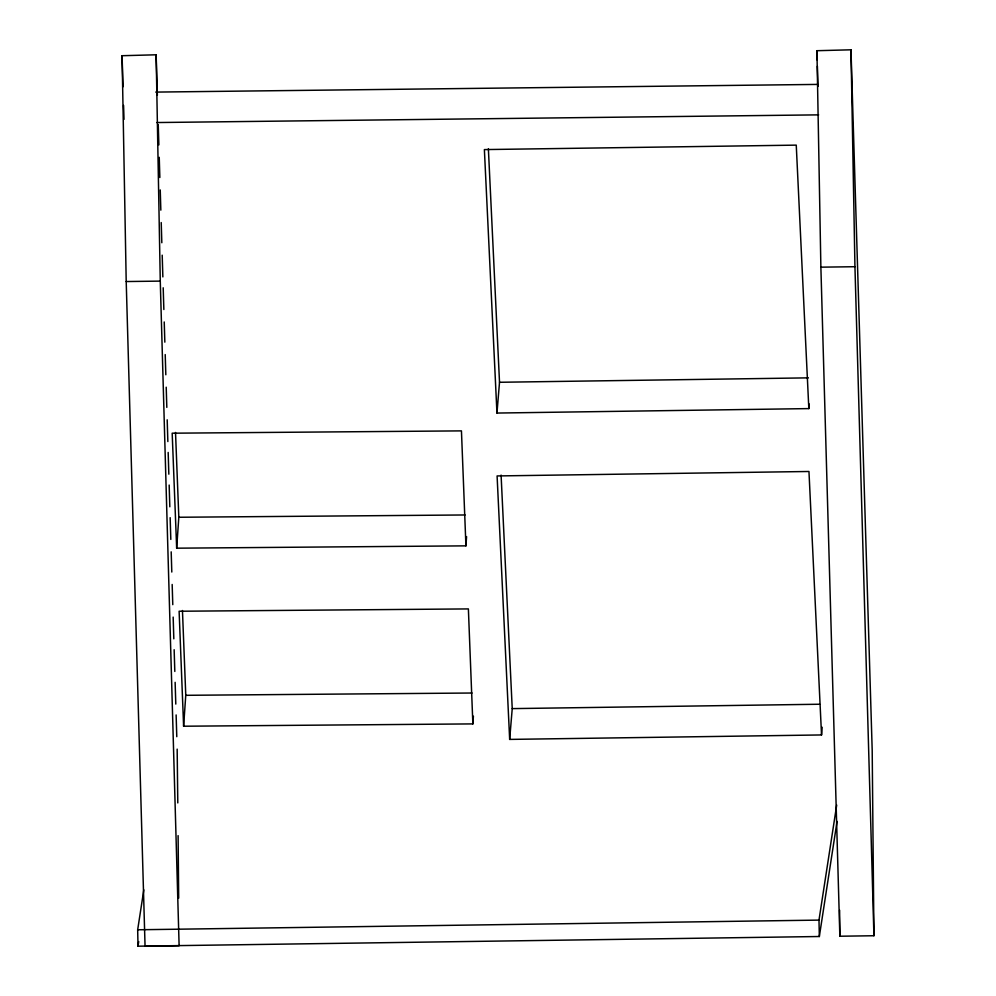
<?xml version="1.0" encoding="UTF-8"?>
<svg xmlns="http://www.w3.org/2000/svg" width="996" height="996" viewBox="0 0 996 996"><rect width="100%" height="100%" fill="white"/><g stroke="black" fill="none" stroke-linecap="round" stroke-linejoin="round"><path stroke-width="1.49" d="M466.576 536.583L465.929 545.858L176.666 548.186L178.819 517.26L175.52 432.463M473.411 716.174L472.863 723.905L183.613 726.221L185.766 695.308L182.455 610.511M809.213 403.978L808.827 408.597L496.954 413.054L499.519 382.277L488.376 148.753M822.186 727.254L821.538 734.948L509.666 739.406L512.23 708.617L501.088 475.092M837.063 821.376L819.335 936.514L138.021 946.188L137.672 929.778L143.822 889.851M138.021 946.188L138.73 941.581M819.335 936.514L818.986 920.105L836.702 805.054M156.135 54.792L160.269 281.109L179.118 945.714L145.055 946.2L126.206 281.544L122.072 55.714L156.135 54.792L157.356 95.18M816.932 50.709L850.982 49.8L872.197 750.337L873.928 935.742L839.852 936.228L820.878 267.165L816.932 50.709L817.206 60.034M820.878 267.165L854.942 266.716L873.928 935.742M126.206 281.544L160.269 281.109M499.519 382.277L808.391 377.858M512.23 708.617L819.608 704.234M137.672 929.778L818.986 920.105M155.75 92.093L817.629 84.411M156.77 122.545L818.637 114.864M178.819 517.26L465.07 514.969M185.766 695.308L472.017 693.017M808.827 408.597L796.252 145.13L484.38 149.587L496.954 413.054M821.538 734.948L808.964 471.482L497.091 475.939L509.666 739.406M465.929 545.858L461.447 430.882L172.184 433.198L176.666 548.186M472.863 723.905L468.381 608.917L179.118 611.245L183.613 726.221M817.392 66.246L818.002 86.428M158.252 124.699L158.862 144.893M159.236 157.318L159.858 177.512M160.232 189.937L160.842 210.131M161.215 222.556L161.825 242.75M162.199 255.175L162.858 276.913M163.195 287.794L163.854 309.532M164.228 321.957L164.838 342.151M165.212 354.576L165.822 374.77M166.208 387.195L166.818 407.389M167.191 419.814L167.851 441.564M168.175 452.433L168.834 474.183M169.171 485.052L169.818 506.802M170.154 517.671L170.814 539.421M171.188 551.846L171.798 572.04M172.171 584.465L172.781 604.659M173.167 617.084L173.814 638.834M174.151 649.703L174.81 671.453M175.134 682.322L175.794 704.072M176.13 714.941L176.778 736.691M177.164 749.117L177.786 802.925M122.072 55.714L123.018 86.777M123.579 105.402L124.002 119.383M850.982 49.8L854.942 266.716M839.616 910.182L839.852 936.228M178.097 835.644L178.682 898.118"/></g></svg>
